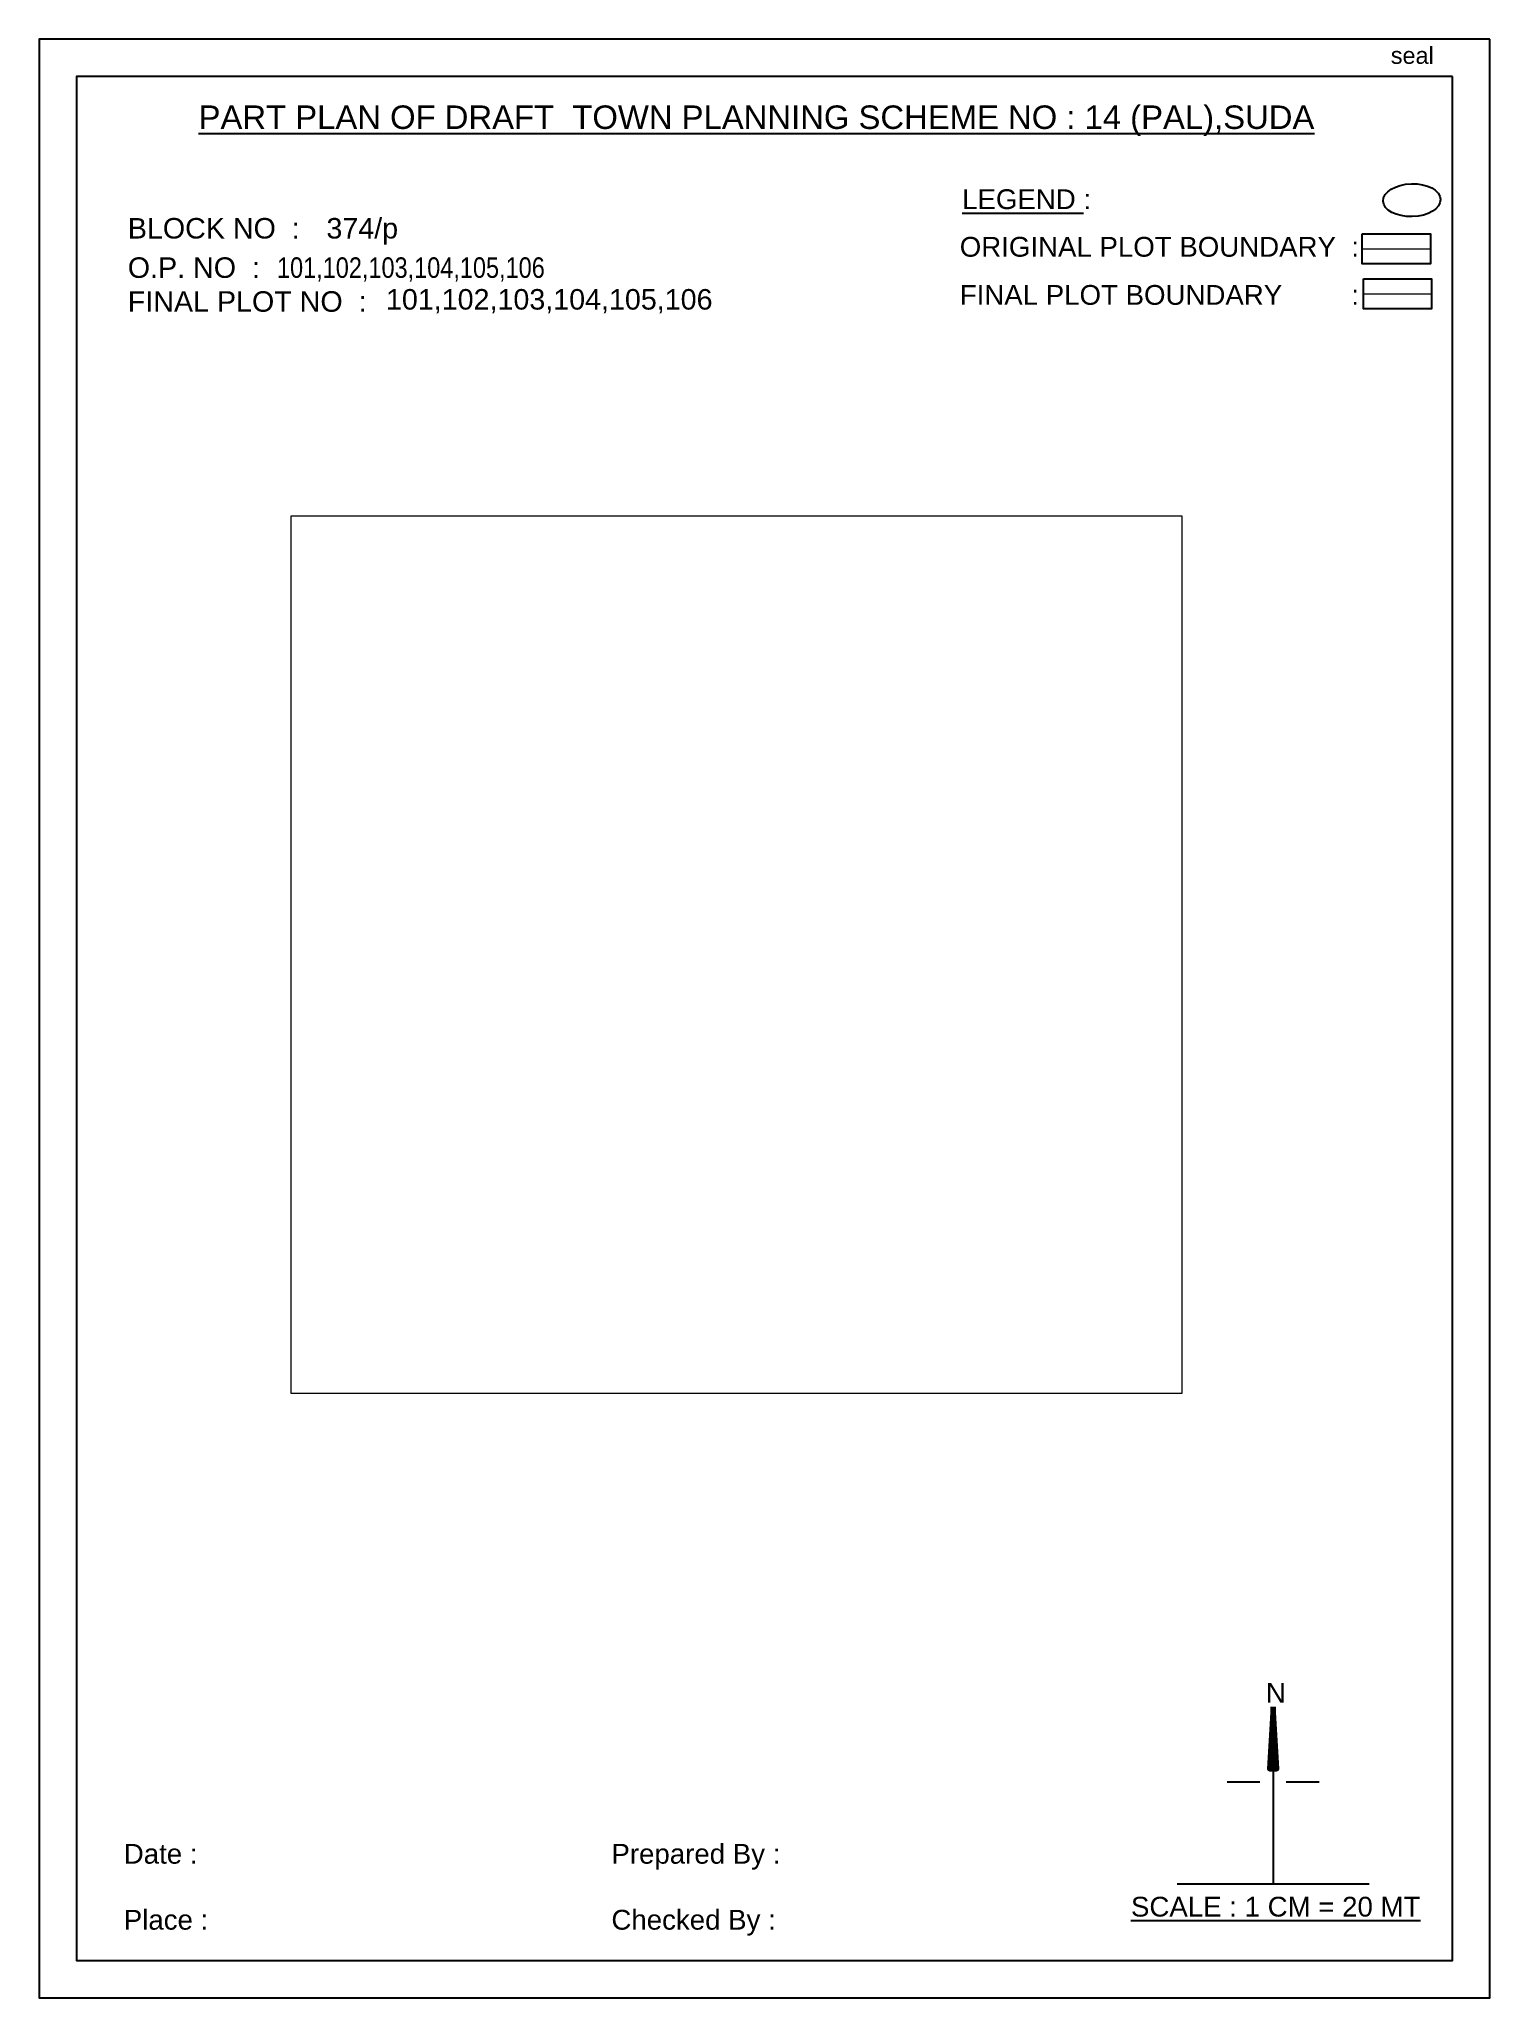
# Paper-space layout '374-P(draft)' of a CAD drawing. Header units: feet. Extents: x 7 to 397, y 16 to 541.
import ezdxf

# ---------------------------------------------------------------- set-up
doc = ezdxf.new("R2010")
doc.units = ezdxf.units.FT
doc.header["$MEASUREMENT"] = 0
doc.layers.add('LEGEND', color=7, linetype='Continuous')
doc.layers.add('OP', color=94, linetype='Continuous')
doc.styles.add('Z', font='')
doc.styles.get('Z').set_extended_font_data('Arial Black')

psp = doc.layouts.new('374-P(draft)')

# ---------------------------------------------------------------- hatches: boundary and pattern name
psp.add_hatch(color=256).paths.add_polyline_path([(338.39, 93.69), (337.39, 77.11), (338.39, 77.11), (339.39, 77.11)])

# ---------------------------------------------------------------- linework, layer by layer
psp.add_ellipse((375.6, 497.79), major_axis=(-7.68, -0.22), ratio=0.574089)
at = {"layer": 'LEGEND', "color": 104, "lineweight": 15}
psp.add_line((362.31, 484.75), (380.57, 484.75), dxfattribs=at)
at = {"layer": 'LEGEND', "color": 1, "lineweight": 20}
psp.add_line((362.64, 472.68), (380.9, 472.68), dxfattribs=at)
at = {"layer": 'LEGEND'}
for p, q in [((338.39, 85.61), (338.39, 46.12)), ((326.04, 73.57), (334.85, 73.57)), ((341.92, 73.57), (350.73, 73.57)), ((364.15, 46.12), (312.63, 46.12))]:
    psp.add_line(p, q, dxfattribs=at)
for points in [[(396.52, 540.98), (7.46, 540.98), (7.46, 15.66), (396.52, 15.66)], [(386.52, 530.98), (17.46, 530.98), (17.46, 25.66), (386.52, 25.66)], [(362.31, 488.75), (380.57, 488.75), (380.57, 480.75), (362.31, 480.75)], [(362.64, 476.68), (380.9, 476.68), (380.9, 468.68), (362.64, 468.68)]]:
    psp.add_lwpolyline(points, close=True, dxfattribs=at)
at = {"layer": 'LEGEND', "lineweight": 70}
psp.add_lwpolyline([(338.39, 93.69), (337.39, 77.11), (338.39, 77.11), (339.39, 77.11)], close=True, dxfattribs=at)

# ---------------------------------------------------------------- texts
at = {"layer": 'LEGEND', "style": 'Z'}
for s, insert, char_height, attachment_point in [('{\\fArial|b0|i0|c0|p34;seal}', (369.96, 538.86), 4.5, 1), ('{\\fArial|b0|i0|c0|p34;\\LPART PLAN OF DRAFT  TOWN PLANNING SCHEME NO : 14 (PAL),SUDA}', (199.84, 523.2), 6.3, 2), ('{\\fArial|b0|i0|c0|p34;\\LLEGEND\\l :}', (254.99, 500.71), 5.3058, 1), ('{\\fArial|b0|i0|c0|p34;BLOCK NO  : }', (31.23, 493.01), 5.5, 1), ('{\\fArial|b0|i0|c0|p34;374/p}', (84.5, 493.01), 5.5, 1), ('{\\fArial|b0|i0|c0|p34;ORIGINAL PLOT BOUNDARY  :}', (254.36, 487.94), 5.3058, 1), ('{\\fArial|b0|i0|c0|p34;FINAL PLOT NO  : }', (31.23, 473.37), 5.5, 1), ('{\\fArial|b0|i0|c0|p34;FINAL PLOT BOUNDARY         :}', (254.36, 475.04), 5.3058, 1), ('{\\fArial|b0|i0|c0|p34;N}', (336.46, 100.09), 5.3058, 1), ('{\\fArial|b0|i0|c0|p34;Date :\\P\\PPlace :}', (30.15, 56.94), 5.3058, 1), ('{\\fArial|b0|i0|c0|p34;Prepared By :\\P\\PChecked By :}', (160.93, 56.94), 5.3058, 1), ('{\\fArial|b0|i0|c0|p34;\\LSCALE : 1 CM = 20 MT}', (300.28, 42.76), 5.3058, 1)]:
    psp.add_mtext(s, dxfattribs=dict(at, insert=insert, char_height=char_height, attachment_point=attachment_point))
at = {"layer": 'LEGEND', "color": 104, "lineweight": 15, "insert": (31.23, 482.46), "char_height": 5.5, "attachment_point": 1, "style": 'Z'}
psp.add_mtext('{\\fArial|b0|i0|c0|p34;\\C7;O.P. NO  : \\fArial Black|b0|i0|c0|p34; \\fArial Narrow|b0|i0|c0|p34;101,102,103,104,105,106}', dxfattribs=at)
at = {"layer": 'LEGEND', "color": 1, "lineweight": 20, "insert": (100.47, 473.95), "char_height": 5.5, "attachment_point": 1, "style": 'Z'}
psp.add_mtext('{\\fArial|b0|i0|c0|p34;101,102,103,104,105,106}', dxfattribs=at)

# ---------------------------------------------------------------- viewports
at = {"layer": 'OP', "color": 0}
psp.add_viewport(center=(194.48, 295.4), size=(239.14, 235.2197), view_center_point=(33334.46, 5136.89), view_height=235.2197, dxfattribs=at)

doc.saveas('drawing.dxf')
